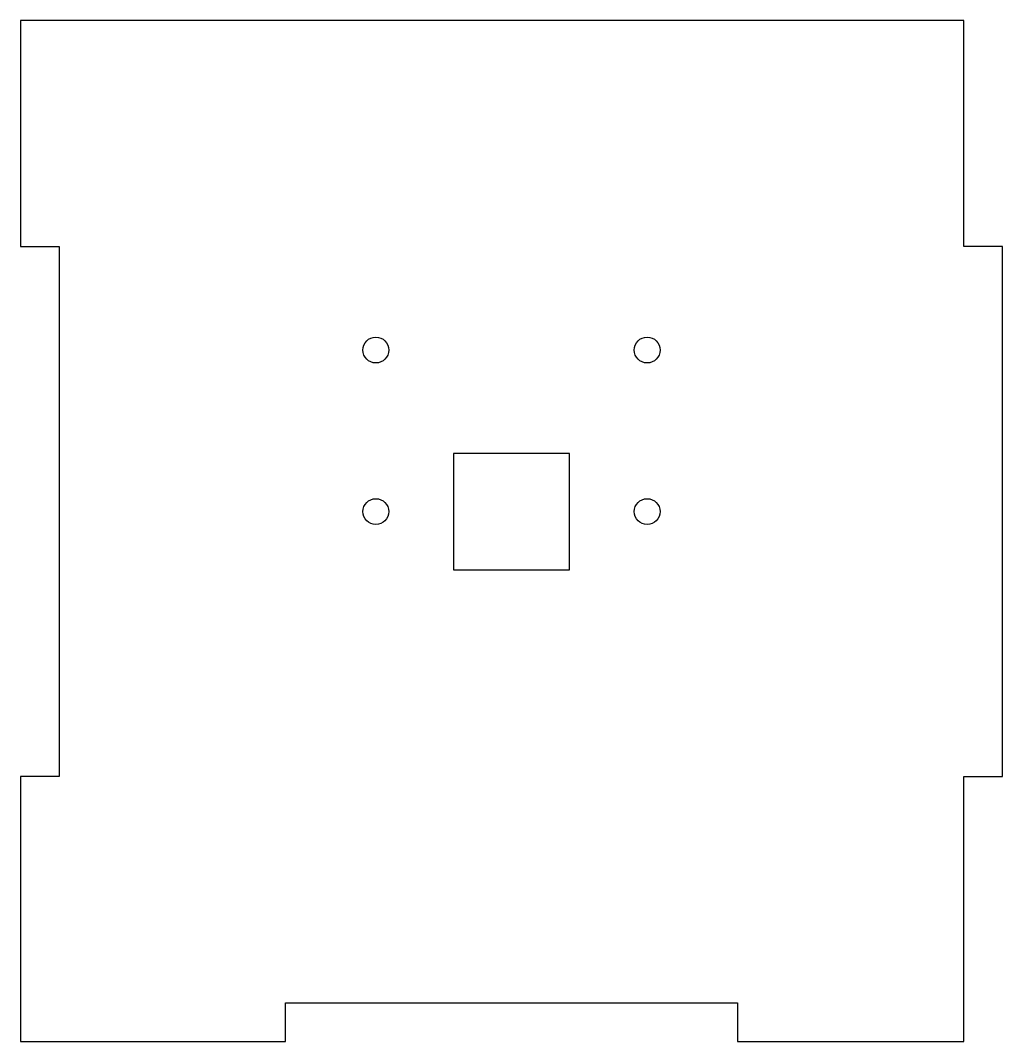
# Model space of a CAD drawing. Header units: millimetres. Extents: x -38 to 38, y -41 to 38.
import ezdxf

# ---------------------------------------------------------------- set-up
doc = ezdxf.new("R2010")
doc.units = ezdxf.units.MM

msp = doc.modelspace()

# ---------------------------------------------------------------- linework, layer by layer
at = {"color": 7, "linetype": 'Continuous', "lineweight": 25}
for p, q in [((-38, 38), (-38, 20.5)), ((35, 38), (-38, 38)), ((35, 20.5), (35, 38)), ((-38, 20.5), (-35, 20.5)), ((-35, 20.5), (-35, -20.5)), ((38, 20.5), (35, 20.5)), ((38, -20.5), (38, 20.5)), ((-4.5, 4.5), (-4.5, -4.5)), ((4.5, 4.5), (-4.5, 4.5)), ((4.5, -4.5), (4.5, 4.5)), ((-4.5, -4.5), (4.5, -4.5)), ((-38, -20.5), (-38, -41)), ((-35, -20.5), (-38, -20.5)), ((35, -41), (35, -20.5)), ((35, -20.5), (38, -20.5)), ((-17.5, -38), (17.5, -38)), ((-17.5, -41), (-17.5, -38)), ((17.5, -38), (17.5, -41)), ((-38, -41), (-17.5, -41)), ((17.5, -41), (35, -41))]:
    msp.add_line(p, q, dxfattribs=at)
for centre in [(-10.5, 12.5), (10.5, 12.5), (-10.5, 0), (10.5, 0)]:
    msp.add_circle(centre, 1, dxfattribs=at)

doc.saveas('drawing.dxf')
